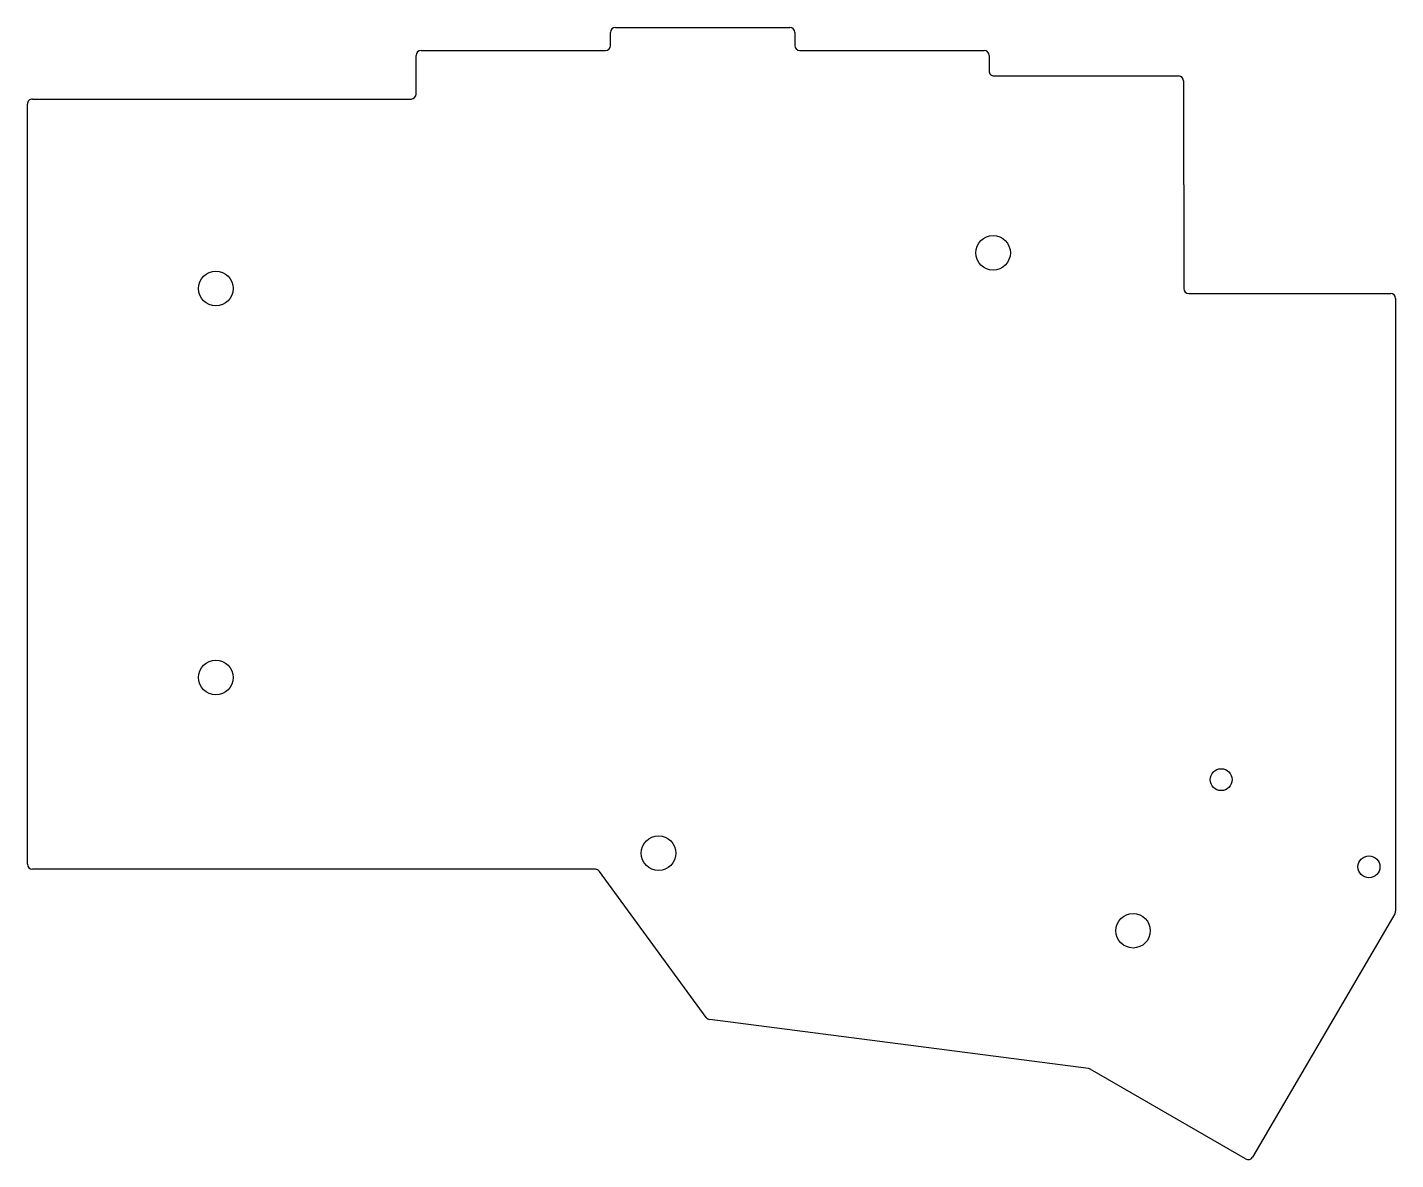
# Model space of a CAD drawing. Header units: millimetres. Extents: x 91 to 228, y -139 to -25.
import ezdxf

# ---------------------------------------------------------------- set-up
doc = ezdxf.new("R2010")
doc.units = ezdxf.units.MM

msp = doc.modelspace()

# ---------------------------------------------------------------- linework, layer by layer
for p, q in [((149.34, -26.88), (149.34, -25.57)), ((149.84, -25.07), (167.32, -25.07)), ((167.82, -25.57), (167.82, -26.88)), ((130.34, -27.38), (148.84, -27.38)), ((168.32, -27.38), (186.82, -27.38)), ((129.84, -31.75), (129.84, -27.88)), ((187.32, -27.88), (187.32, -29.44)), ((187.82, -29.94), (206.32, -29.94)), ((206.82, -30.44), (206.85, -51.25)), ((90.85, -108.98), (90.85, -32.75)), ((91.35, -32.25), (129.34, -32.25)), ((207.35, -51.75), (227.6, -51.75)), ((228.1, -52.25), (228.1, -113.68)), ((147.82, -109.48), (91.35, -109.48)), ((158.95, -124.33), (148.22, -109.69)), ((227.78, -114.36), (213.73, -138.34)), ((228.03, -113.93), (227.78, -114.36)), ((197.28, -129.46), (159.29, -124.53)), ((213.05, -138.52), (197.47, -129.52))]:
    msp.add_line(p, q)
for centre, radius in [((187.72, -47.67), 1.73), ((109.75, -51.25), 1.73), ((109.75, -90.25), 1.73), ((210.6, -100.49), 1.1), ((154.16, -107.86), 1.73), ((225.42, -109.23), 1.1), ((201.76, -115.64), 1.73)]:
    msp.add_circle(centre, radius)
for centre, start, end in [((149.84, -25.57), 90, 180), ((167.32, -25.57), 0, 90), ((130.34, -27.88), 90, 180), ((148.84, -26.88), 270, 0), ((168.32, -26.88), 180, 270), ((186.82, -27.88), 0, 90), ((187.82, -29.44), 180, 270.0044), ((206.32, -30.44), 0.0709, 90.0044), ((91.35, -32.75), 90.0015, 180.0015), ((129.34, -31.75), 270.0015, 0), ((207.35, -51.25), 180.0709, 270), ((227.6, -52.25), 0, 90), ((91.35, -108.98), 180.0015, 269.9975), ((147.82, -109.98), 36.2327, 89.9975), ((227.6, -113.68), 330, 0), ((159.35, -124.03), 216.2327, 262.605), ((197.22, -129.95), 60, 82.605), ((213.3, -138.09), 240, 329.6354)]:
    msp.add_arc(centre, 0.5, start, end)

doc.saveas('drawing.dxf')
